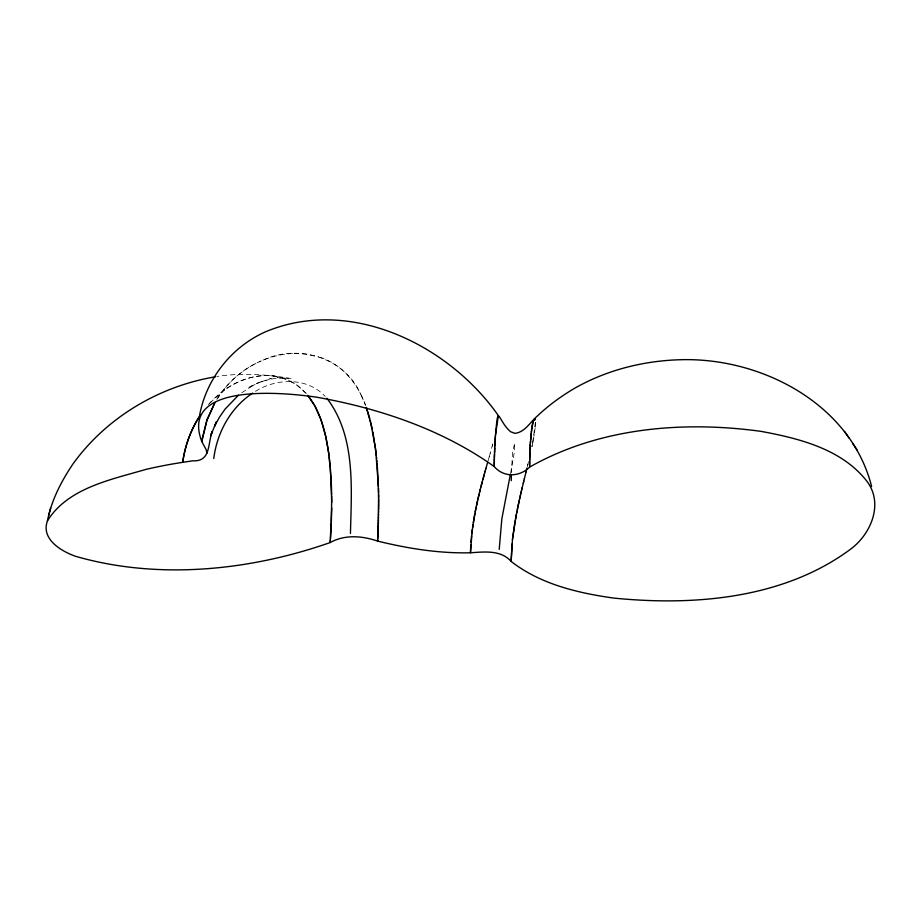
<?xml version="1.0" encoding="UTF-8"?>
<svg xmlns="http://www.w3.org/2000/svg" width="921" height="921" viewBox="0 0 921 921"><rect width="100%" height="100%" fill="white"/><g stroke="black" fill="none" stroke-linecap="round" stroke-linejoin="round"><path stroke-width="0.69" stroke-dasharray="4.61 3.45" d="M511.408 472.784L512.571 452.775L514.632 443.001L514.252 452.706L510.487 473.82M535.205 427.183L535.515 421.507M535.089 428.311L534.341 433.768M534.215 434.539L533.938 436.174M533.8 437.026L533.478 438.787M533.317 439.685L532.384 444.452M532.683 442.955L535.515 421.311M532.373 444.509L531.901 446.766M531.947 446.581L532.165 445.534M528.55 461.594L527.71 465.117M527.33 466.648L527.952 464.103M492.793 443.922L490.237 453.236M492.171 446.201L492.62 444.532M489.189 456.943L490.294 453.017M488.107 460.776L489.431 456.102M216.803 399.438L224.747 388.397M217.264 398.724C227.579 382.399 242.695 369.102 260.367 361.262M225.518 387.476C242.246 367.629 267.24 354.435 293.339 353.503M208.376 404.63L213.499 399.196M209.723 403.122L224.597 389.905M214.57 398.171C233.612 379.567 264.016 368.584 289.401 380.557M241.728 392.772L254.173 384.782L248.267 387.545L262.623 381.052L256.51 383.516L271.304 378.393L265.087 380.511L273.871 378.612L282.759 377.944L276.968 377.622L291.589 378.6C266.963 374.467 241.751 372.568 216.884 376.505M226.624 388.512C242.235 378.013 262.151 372.452 280.709 377.357M255.428 391.367C276.576 377.99 307.395 377.126 325.217 396.479M262.957 360.157C298.116 343.521 344.915 357.67 360.698 394.269M294.213 353.48L305.795 354.044L318.585 356.818M281.826 377.668L295.353 383.907L306.094 393.267M319.829 357.21C342.336 364.359 358.281 384.402 365.856 406.138M290.449 381.064L298.392 386.06L306.267 393.474M361.331 395.523L365.303 404.676"/><path stroke-width="1.38" d="M529.667 465.911L529.667 464.691M529.667 464.771L529.679 462.365M511.293 480.693L511.351 475.34M529.667 463.631L529.69 461.214M378.669 509.647L378.462 488.199M378.635 512.56L378.658 511.109M529.69 461.386L529.713 458.957M331.721 508.001L330.19 542.538C249.706 570.824 157.894 580.08 75.557 556.296C61.166 551.242 40.743 539.038 47.432 520.872C51.472 500.149 61.373 481.142 73.093 463.781C106.571 417.363 159.287 386.141 215.549 376.781M330.397 539.844L330.19 542.538C344.949 534.353 362.172 535.815 377.622 541.088C407.957 548.525 439.156 553.567 470.47 552.773C484.354 551.875 500.897 549.745 511.143 561.442C540.328 584.133 577.548 592.986 613.49 598.051C694.25 606.179 783.932 598.8 850.981 548.893C871.116 533.696 883.746 503.683 867.029 481.418C841.967 449.091 799.336 438.442 760.999 431.362C683.094 420.632 599.064 427.655 529.667 467.074C519.479 477.101 503.799 477.711 494.186 466.533L494.462 454.226M529.702 460.281L529.863 452.89M494.22 464.311L494.255 462.135M499.217 549.365L501.841 518.868L510.211 475.201M378.589 515.449L378.623 513.999M498.503 416.695L498.376 415.636L495.486 434.919M529.736 458.117L529.828 453.915M378.531 518.327L378.566 516.888M494.278 461.053L494.324 458.934M378.462 521.148L378.508 519.766M494.347 457.887L495.383 436.128M378.393 523.899L378.427 522.529M498.491 416.868L498.422 415.682C448.585 344.477 349.842 296.148 265.144 331.974C231.194 347.136 205.878 379.521 199.454 416.119M378.347 525.281L378.14 530.738M529.863 453.109L529.897 451.889M331.387 521.654L331.698 496.166M494.508 452.798L494.692 447.986M529.897 451.969L530.093 447.433M331.272 524.533L331.33 523.093M378.082 532.039L377.771 538.52M529.978 449.92L530.289 443.957M331.146 527.388L331.203 525.96M331.076 528.815L330.489 538.497M494.784 445.925L495.072 440.791M470.815 544.645L470.47 552.773L472.3 529.402M377.691 539.81L377.622 541.088L378.669 499.021M530.162 446.132L530.508 440.894M350.452 533.466C351.454 488.395 355.966 436.151 326.863 398.252M495.153 439.559L496.12 428.012M530.358 442.84C531.256 439.824 531.29 417.512 535.354 419.55M470.976 542.308L471.54 535.895M530.6 439.651L530.807 437.36M512.018 543.92L511.143 561.442L512.49 539.188L516.416 514.033M530.91 436.186L531.221 433.354M512.467 539.407L514.701 523.45M496.235 427.045C498.215 404.849 498.86 421.795 510.614 431.742L514.92 433.354C525.062 432.248 530.185 422.025 537.369 415.993C549.135 404.872 562.282 395.362 576.316 387.315C608.136 369.632 644.309 360.71 680.596 359.72C761.379 357.302 850.762 403.905 871.623 486.518M471.794 533.547L474.833 513.63M531.359 432.237L531.901 428.357M472.531 527.675L472.968 524.602M213.776 458.52C216.965 432.628 230.653 407.566 252.711 393.083M473.244 522.863L476.111 507.206M514.977 521.862L515.207 520.561M532.062 427.356L533.132 422.244M515.438 519.248L519.248 500.483M47.432 520.872C67.981 487.842 110.981 479.691 145.748 469.445C152.402 467.88 159.091 466.475 165.815 465.209C174.771 463.493 183.786 462.146 192.811 460.822C210.99 461.789 207.559 443.934 212.221 431.661L210.61 435.794L216.423 421.772L214.524 426.285L219.336 417.397L224.989 409.212L238.458 395.213M475.178 511.869L479.058 494.255M516.681 512.675L516.946 511.316M517.268 509.762L517.729 507.494M518.062 505.928L518.949 501.864M476.456 505.606L477.55 500.679M519.191 500.736L520.492 495.003M519.559 499.101L519.87 497.731M520.192 496.292L520.814 493.644M520.71 494.082L521.781 489.5M477.918 499.044L480.739 487.566M521.125 492.286L521.459 490.881M521.735 489.719L522.242 487.554M522.115 488.118L523.427 482.662M523.278 483.283L523.784 481.176M523.75 481.315L524.429 478.575M526.064 471.886L527.019 467.949M524.302 479.093L526.282 470.953M48.709 515.76L50.62 508.104M479.496 492.505L480.325 489.201M480.693 487.727L482.454 481.061M481.165 485.931L482.017 482.685M482.397 481.28L482.972 479.15M482.892 479.45L484.216 474.603M483.329 477.815L483.778 476.203M484.124 474.937L484.699 472.853M484.653 473.003L485.275 470.792M485.102 471.425L485.977 468.294M485.851 468.743L487.727 462.112M533.478 421.035L534.56 418.733L535.366 419.573M214.558 403.237L206.822 420.437L202.286 438.477L201.814 441.596L206.062 449.448L207.029 453.132M214.95 402.558L206.983 419.988L201.814 441.596C178.686 381.156 287.375 392.83 316.812 397.227C379.464 408.383 441.965 429.347 494.186 466.533M199.201 416.891C190.451 430.591 184.971 446.271 182.692 462.33C185.063 445.591 190.923 429.267 200.318 415.164M307.844 395.351L314.176 404.699M308.431 396.076L315.028 406.23L320.692 418.986M844.476 431.362L848.909 437.924M852.915 443.795L856.99 449.805M314.798 405.827C323.052 421.162 326.748 438.442 329.027 455.561M366.316 407.393L369.839 418.687M366.42 407.692L372.314 429.013M321.141 420.241L325.608 435.955L328.797 453.765M370.311 420.46L375.607 448.895L378.416 486.622M372.913 432.007L376.367 455.481M328.981 455.158L331.226 480.866M329.211 456.989L330.305 467.281M376.551 457.173L376.712 458.831M376.862 460.488L377.011 462.146M330.432 468.766L331.744 502.521M377.15 463.804L377.288 465.462M377.414 467.12L378.577 492.931M331.295 482.385L331.675 494.635M378.612 494.496L378.658 497.593M529.667 465.876L529.667 467.074"/></g></svg>
